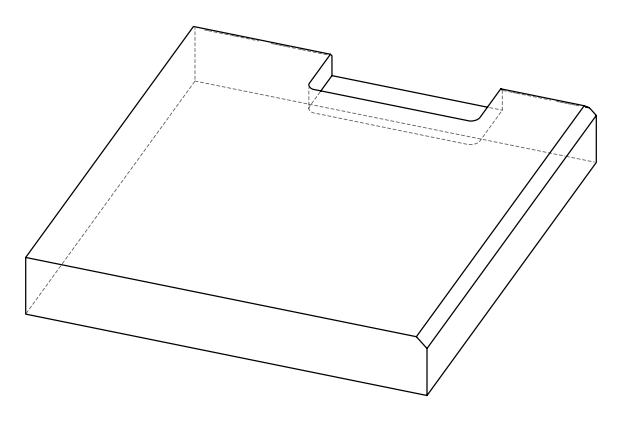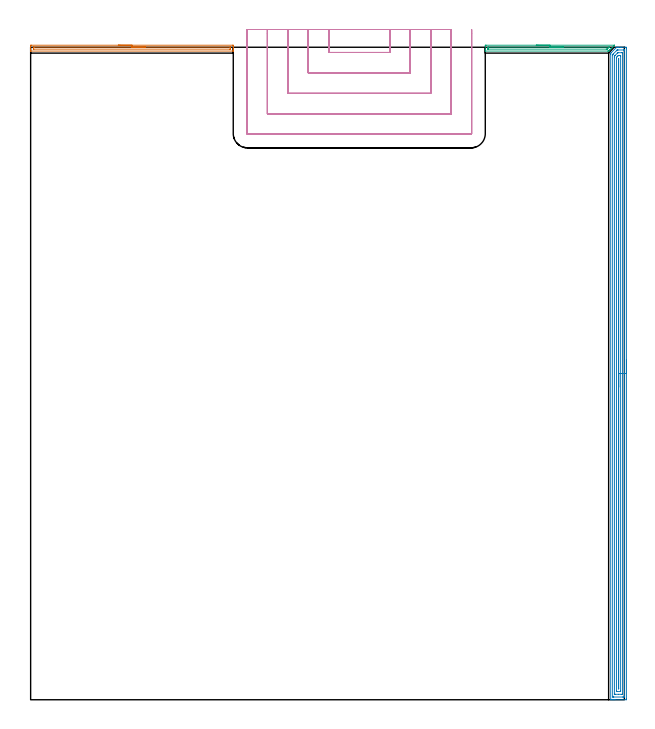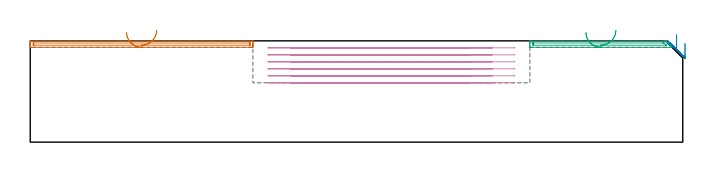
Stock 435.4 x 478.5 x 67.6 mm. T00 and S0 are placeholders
(PLAN: 4 operations, 1 tool changes, 45.8 min)
(1 AREA_MILL | FG_CHAMFER_SURFACE | UGT0205_001 | 2.54 min | 1402 mm3)
(2 AREA_MILL_1 | FG_CHAMFER_SURFACE_1 | UGT0205_001 | 19.27 min | 31634 mm3)
(3 AREA_MILL_2 | FG_CHAMFER_SURFACE_2 | UGT0205_001 | 1.65 min | 883 mm3)
(4 MILL_SLOT | SLOT_PARTIAL_RECTANGULAR | UGT0201_136 | Follow Part, ap 5, ae 75% | 22.38 min | 380551 mm3)
(TOOL UGT0205_001 | Chamfer Mill 20 x 3 x 45 deg. | D20 FL50 Z2)
(TOOL UGT0201_136 | Carbide End Mill 20.0 | D20 FL30 Z4)
(OP 1 AREA_MILL)
G17 G21 G94 G90
T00 M6
G54
G17 G0 G90 X64.3 Y480. S1061 M3
G43 Z77.6 H0
Z73.3
G94 G1 X64.338 Z72.428 F250.
X64.452 Z71.563
X64.641 Z70.712
X64.903 Z69.88
X65.237 Z69.074
X65.64 Z68.3
X66.108 Z67.564
X66.64 Z66.872
X67.229 Z66.229
X67.872 Z65.64
X68.564 Z65.108
X69.3 Z64.64
X70.074 Z64.237
X70.88 Z63.903
X71.712 Z63.641
X72.563 Z63.452
X73.428 Z63.338
X74.3 Z63.3
X147.985
X148.383 Y479.996 Z63.301
X148.59 Y479.991 Z63.304
X148.6 Y479.605 Z63.69
Y479.332 Z63.963
Y478.727 Z64.567
Y478.181 Z65.115
Y477.85 Z65.446
Y477.304 Z65.992
Y476.973 Z66.322
Y476.31 Z66.989
Y475.998 Z67.301
X148.598 Y475.847 Z67.445
X148.59 Y475.702 Z67.588
X148.431 Y475.7 Z67.6
X0.169
X0.01 Y475.702 Z67.588
X0.002 Y475.847 Z67.445
X0. Y475.998 Z67.301
Y476.31 Z66.989
Y476.973 Z66.322
Y478.181 Z65.116
Y478.727 Z64.567
Y479.332 Z63.963
X0.003 Y479.605 Z63.69
X0.01 Y479.991 Z63.304
X0.217 Y479.996 Z63.301
X0.615 Y480. Z63.3
X74.3
Y478.586 Z64.714
X146.198 Y478.585 Z64.715
X146.344 Y478.584 Z64.716
X146.552 Y478.579 Z64.721
X146.591 Y478.574 Z64.726
X146.595 Y478.546 Z64.754
X146.598 Y478.515 Z64.785
X146.6 Y478.333 Z64.967
Y477.456 Z65.844
X146.599 Y477.324 Z65.976
X146.597 Y477.219 Z66.081
X146.592 Y477.15 Z66.15
X146.587 Y477.121 Z66.179
X146.572 Y477.119 Z66.181
X146.198 Y477.115 Z66.185
X146.054 Y477.114 Z66.186
X2.401 Y477.115 Z66.185
X2.256 Y477.116 Z66.184
X2.048 Y477.121 Z66.179
X2.009 Y477.126 Z66.174
X2.005 Y477.154 Z66.146
X2.002 Y477.185 Z66.115
X2. Y477.367 Z65.933
Y478.244 Z65.056
X2.001 Y478.376 Z64.924
X2.003 Y478.481 Z64.819
X2.008 Y478.551 Z64.749
X2.013 Y478.58 Z64.72
X2.028 Y478.581 Z64.719
X2.401 Y478.585 Z64.715
X2.546 Y478.586 Z64.714
X74.3
X75.172 Z64.752
X76.036 Z64.866
X76.888 Z65.055
X77.72 Z65.317
X78.526 Z65.651
X79.3 Z66.054
X80.036 Z66.523
X80.728 Z67.054
X81.371 Z67.643
X81.96 Z68.286
X82.491 Z68.978
X82.96 Z69.714
X83.363 Z70.488
X83.697 Z71.294
X83.959 Z72.126
X84.148 Z72.978
X84.262 Z73.843
X84.3 Z74.714
G0 Z77.6
M5
M2
(OP 2 AREA_MILL_1)
G17 G21 G94 G90
T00 M6
G54
G17 G0 G90 X436.9 Y249.25 S1061 M3
G43 Z77.6 H0
Z66.1
G94 G1 Y249.212 Z65.228 F250.
Y249.098 Z64.363
Y248.909 Z63.512
Y248.647 Z62.68
Y248.313 Z61.874
Y247.91 Z61.1
Y247.442 Z60.364
Y246.91 Z59.672
Y246.321 Z59.029
Y245.678 Z58.44
Y244.986 Z57.908
Y244.25 Z57.44
Y243.476 Z57.037
Y242.67 Z56.703
Y241.838 Z56.441
Y240.986 Z56.252
Y240.122 Z56.138
Y239.25 Z56.1
Y0.623
X436.896 Y0.19 Z56.103
X436.892 Y0.01 Z56.106
X436.708 Y0. Z56.289
X428.504 Z64.49
X427.971 Z65.026
X427.622 Z65.374
X427.089 Z65.908
X426.74 Z66.255
X425.762 Z67.237
X425.407 Z67.584
X425.402 Y0.007 Z67.588
X425.4 Y0.176 Z67.6
Y473.408
X425.406 Y474.202 Z67.591
X425.502 Y474.302 Z67.495
X425.858 Y474.659 Z67.14
X429.386 Y478.188 Z63.61
X429.522 Y478.323 Z63.475
X429.657 Y478.461 Z63.333
X429.697 Y478.49 Z63.292
X429.734 Y478.5 Z63.256
X430.129 Z62.87
X430.453 Z62.546
X431.15 Z61.845
X432.38 Z60.617
X432.914 Z60.081
X433.529 Z59.466
X436.175 Z56.822
X436.442 Y478.497 Z56.555
X436.892 Y478.49 Z56.106
X436.895 Y478.336 Z56.103
X436.899 Y477.877 Z56.101
X436.9 Y477.412 Z56.1
Y239.25
X435.486 Z57.514
X435.485 Y2.486 Z57.515
Y2.411
X435.479 Y2.011 Z57.521
X435.081 Y2.003 Z57.919
X434.678 Y2.001 Z58.322
X434.201 Y2. Z58.799
X427.622 Y2.001 Z65.378
X427.143 Y2.003 Z65.857
X426.919 Y2.01 Z66.081
X426.821 Y2.035 Z66.179
X426.815 Y2.335 Z66.185
Y2.411
X426.814 Y472.514 Z66.186
X426.818 Y472.924 Z66.182
X426.821 Y473.127 Z66.179
X426.829 Y473.167 Z66.171
X426.852 Y473.195 Z66.148
X426.899 Y473.247 Z66.101
X427.058 Y473.408 Z65.942
X427.342 Y473.692 Z65.658
X429.561 Y475.912 Z63.439
X429.739 Y476.089 Z63.261
X430.008 Y476.352 Z62.992
X430.097 Y476.435 Z62.903
X430.169 Y476.49 Z62.831
X430.268 Y476.493 Z62.732
X430.745 Y476.499 Z62.255
X434.678 Z58.322
X435.157 Y476.497 Z57.843
X435.381 Y476.49 Z57.619
X435.479 Y476.465 Z57.521
X435.485 Y476.165 Z57.515
Y476.089
X435.486 Y239.25 Z57.514
X434.072 Z58.928
X434.071 Y4.198 Z58.929
X434.07 Y4.059 Z58.93
X434.067 Y4.025 Z58.933
X434.065 Y4.014 Z58.935
X434.055 Y4.01 Z58.945
X433.989 Y4.003 Z59.011
X433.796 Y4.001 Z59.204
X433.11 Y4. Z59.89
X431.15 Z61.85
X428.7 Z64.3
X428.504 Y4.002 Z64.496
X428.309 Y4.006 Z64.691
X428.254 Y4.01 Z64.746
X428.235 Y4.016 Z64.765
X428.233 Y4.032 Z64.767
X428.23 Y4.105 Z64.77
X428.229 Y4.198 Z64.771
X428.228 Y4.478 Z64.772
X428.229 Y471.006 Z64.771
X428.232 Y471.62 Z64.768
X428.235 Y471.893 Z64.765
X428.252 Y472.141 Z64.748
X428.504 Y472.403 Z64.496
X428.559 Y472.459 Z64.441
X430.401 Y474.302 Z62.599
X430.555 Y474.447 Z62.445
X430.584 Y474.473 Z62.416
X430.629 Y474.49 Z62.371
X430.759 Y474.495 Z62.241
X430.955 Y474.499 Z62.045
X433.6 Y474.5 Z59.4
X433.796 Y474.498 Z59.204
X433.991 Y474.494 Z59.009
X434.046 Y474.49 Z58.954
X434.065 Y474.485 Z58.935
X434.067 Y474.468 Z58.933
X434.07 Y474.395 Z58.93
X434.071 Y474.302 Z58.929
X434.072 Y474.022 Z58.928
Y239.25
X432.657 Z60.343
Y6.88
X432.655 Y6.249 Z60.345
X432.65 Y6.036 Z60.35
X432.649 Y6.01 Z60.351
X432.628 Y6.007 Z60.372
X432.574 Y6.003 Z60.426
X432.466 Y6.001 Z60.534
X429.832 Z63.168
X429.727 Y6.003 Z63.273
X429.675 Y6.006 Z63.325
X429.653 Y6.01 Z63.347
X429.65 Y6.022 Z63.35
X429.647 Y6.134 Z63.353
X429.643 Y6.619 Z63.357
Y470.466
X429.644 Y470.727 Z63.356
X429.648 Y471.043 Z63.352
X429.65 Y471.079 Z63.35
X429.665 Y471.105 Z63.335
X429.706 Y471.151 Z63.294
X429.776 Y471.225 Z63.224
X430.169 Y471.62 Z62.831
X430.268 Y471.72 Z62.732
X430.663 Y472.114 Z62.337
X430.827 Y472.275 Z62.173
X430.958 Y472.402 Z62.042
X431.045 Y472.484 Z61.955
X431.15 Y472.498 Z61.85
X431.165 Y472.499 Z61.835
X432.032 Y472.5 Z60.968
X432.468 Y472.499 Z60.532
X432.573 Y472.497 Z60.427
X432.625 Y472.494 Z60.375
X432.647 Y472.49 Z60.353
X432.651 Y472.478 Z60.349
X432.653 Y472.366 Z60.347
X432.657 Y471.881 Z60.343
Y239.25
X431.243 Z61.757
Y8.573
X431.241 Y8.478 Z61.759
X431.236 Y8.29 Z61.764
X431.226 Y8.01 Z61.774
X431.15 Z61.85
X431.064 Y8.016 Z61.936
X431.057 Y8.667 Z61.943
Y469.034
X431.058 Y469.833 Z61.942
X431.059 Y469.925 Z61.941
X431.064 Y470.02 Z61.936
X431.07 Y470.06 Z61.93
X431.09 Y470.084 Z61.91
X431.15 Y470.147 Z61.85
X431.205 Y470.198 Z61.795
X431.236 Y470.224 Z61.764
X431.243 Y469.833 Z61.757
Y239.25
Y238.378 Z61.795
Y237.514 Z61.909
Y236.662 Z62.098
Y235.83 Z62.36
Y235.024 Z62.694
Y234.25 Z63.097
Y233.514 Z63.565
Y232.822 Z64.096
Y232.179 Z64.686
Y231.59 Z65.329
Y231.058 Z66.021
Y230.59 Z66.757
Y230.187 Z67.531
Y229.853 Z68.337
Y229.591 Z69.169
Y229.402 Z70.02
Y229.288 Z70.885
Y229.25 Z71.757
G0 Z77.6
M5
M2
(OP 3 AREA_MILL_2)
G17 G21 G94 G90
T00 M6
G54
G17 G0 G90 X370.8 Y480. S1061 M3
G43 Z77.6 H0
Z73.3
G94 G1 X370.838 Z72.428 F250.
X370.952 Z71.563
X371.141 Z70.712
X371.403 Z69.88
X371.737 Z69.074
X372.14 Z68.3
X372.608 Z67.564
X373.14 Z66.872
X373.729 Z66.229
X374.372 Z65.64
X375.064 Z65.108
X375.8 Z64.64
X376.574 Z64.237
X377.38 Z63.903
X378.212 Z63.641
X379.063 Z63.452
X379.928 Z63.338
X380.8 Z63.3
X427.973
X428.169 Y479.996 Z63.303
X428.183 Y479.994 Z63.304
X428.112 Y479.911 Z63.388
X427.904 Y479.703 Z63.595
X427.806 Y479.605 Z63.693
X427.607 Y479.407 Z63.893
X427.528 Y479.328 Z63.972
X427.368 Y479.166 Z64.131
X427.31 Y479.109 Z64.189
X426.687 Y478.487 Z64.813
X426.49 Y478.289 Z65.008
X425.85 Y477.65 Z65.65
X425.613 Y477.411 Z65.885
X425.013 Y476.813 Z66.487
X424.932 Y476.732 Z66.567
X424.736 Y476.534 Z66.762
X424.206 Y476.006 Z67.293
X424.041 Y475.84 Z67.458
X423.905 Y475.704 Z67.59
X423.149 Y475.7 Z67.6
X333.547
X333.41 Y475.702 Z67.589
X333.402 Y475.828 Z67.464
X333.4 Y475.961 Z67.338
Y476.393 Z66.906
Y476.973 Z66.322
Y479.017 Z64.28
X333.405 Y479.605 Z63.69
X333.41 Y479.991 Z63.304
X333.596 Y479.996 Z63.301
X333.993 Y480. Z63.3
X380.8
Y478.586 Z64.714
X424.185 Y478.585 Z64.715
X424.278 Y478.582 Z64.718
X424.315 Y478.579 Z64.721
X424.314 Y478.576 Z64.724
X424.258 Y478.513 Z64.787
X424.129 Y478.38 Z64.92
X424.041 Y478.29 Z65.01
X423.819 Y478.068 Z65.232
X423.149 Y477.399 Z65.901
X422.933 Y477.185 Z66.115
X422.885 Y477.142 Z66.158
X422.86 Y477.121 Z66.179
X422.818 Y477.119 Z66.181
X422.631 Y477.116 Z66.184
X422.258 Y477.114 Z66.186
X422.114
X335.631 Y477.115 Z66.185
X335.434 Y477.119 Z66.181
X335.415 Y477.121 Z66.179
X335.409 Y477.131 Z66.169
X335.403 Y477.156 Z66.144
X335.401 Y477.181 Z66.119
X335.4 Y477.343 Z65.957
X335.401 Y477.85 Z65.45
X335.403 Y478.217 Z65.083
X335.412 Y478.579 Z64.721
X335.776 Y478.584 Z64.716
X335.921 Y478.585 Z64.715
X380.8 Y478.586 Z64.714
X381.672 Z64.752
X382.536 Z64.866
X383.388 Z65.055
X384.22 Z65.317
X385.026 Z65.651
X385.8 Z66.054
X386.536 Z66.523
X387.228 Z67.054
X387.871 Z67.643
X388.46 Z68.286
X388.991 Z68.978
X389.46 Z69.714
X389.863 Z70.488
X390.197 Z71.294
X390.459 Z72.126
X390.648 Z72.978
X390.762 Z73.843
X390.8 Z74.714
G0 Z77.6
M5
M2
(OP 4 MILL_SLOT)
G17 G21 G94 G90
T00 M6
G54
G17 G0 G90 X218.6 Y491.5 S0 M3
G43 Z77.6 H0
Z62.933
G94 G1 Y488.5 F250.
Y474.7 F500.
X263.4
Y488.5
Y491.5 F250.
X203.6
Y488.5
Y459.7 F500.
X278.4
Y488.5
Y491.5 F250.
X188.6
Y488.5
Y444.7 F500.
X293.4
Y488.5
Y491.5 F250.
X173.6
Y488.5
Y429.7 F500.
X308.4
Y488.5
Y491.5 F250.
X158.6
Y488.5
Y415.2 F500.
G3 X159.1 Y414.7 R0.5
G1 X322.9
G3 X323.4 Y415.2 R0.5
G1 Y488.5
Y491.5 F250.
G0 X218.6 Z58.267
G1 Y488.5
Y474.7 F500.
X263.4
Y488.5
Y491.5 F250.
X203.6
Y488.5
Y459.7 F500.
X278.4
Y488.5
Y491.5 F250.
X188.6
Y488.5
Y444.7 F500.
X293.4
Y488.5
Y491.5 F250.
X173.6
Y488.5
Y429.7 F500.
X308.4
Y488.5
Y491.5 F250.
X158.6
Y488.5
Y415.2 F500.
G3 X159.1 Y414.7 R0.5
G1 X322.9
G3 X323.4 Y415.2 R0.5
G1 Y488.5
Y491.5 F250.
G0 X218.6 Z53.6
G1 Y488.5
Y474.7 F500.
X263.4
Y488.5
Y491.5 F250.
X203.6
Y488.5
Y459.7 F500.
X278.4
Y488.5
Y491.5 F250.
X188.6
Y488.5
Y444.7 F500.
X293.4
Y488.5
Y491.5 F250.
X173.6
Y488.5
Y429.7 F500.
X308.4
Y488.5
Y491.5 F250.
X158.6
Y488.5
Y415.2 F500.
G3 X159.1 Y414.7 R0.5
G1 X322.9
G3 X323.4 Y415.2 R0.5
G1 Y488.5
Y491.5 F250.
G0 X218.6 Z48.933
G1 Y488.5
Y474.7 F500.
X263.4
Y488.5
Y491.5 F250.
X203.6
Y488.5
Y459.7 F500.
X278.4
Y488.5
Y491.5 F250.
X188.6
Y488.5
Y444.7 F500.
X293.4
Y488.5
Y491.5 F250.
X173.6
Y488.5
Y429.7 F500.
X308.4
Y488.5
Y491.5 F250.
X158.6
Y488.5
Y415.2 F500.
G3 X159.1 Y414.7 R0.5
G1 X322.9
G3 X323.4 Y415.2 R0.5
G1 Y488.5
Y491.5 F250.
G0 X218.6 Z44.267
G1 Y488.5
Y474.7 F500.
X263.4
Y488.5
Y491.5 F250.
X203.6
Y488.5
Y459.7 F500.
X278.4
Y488.5
Y491.5 F250.
X188.6
Y488.5
Y444.7 F500.
X293.4
Y488.5
Y491.5 F250.
X173.6
Y488.5
Y429.7 F500.
X308.4
Y488.5
Y491.5 F250.
X158.6
Y488.5
Y415.2 F500.
G3 X159.1 Y414.7 R0.5
G1 X322.9
G3 X323.4 Y415.2 R0.5
G1 Y488.5
Y491.5 F250.
G0 X218.6 Z39.6
G1 Y488.5
Y474.7 F500.
X263.4
Y488.5
Y491.5 F250.
X203.6
Y488.5
Y459.7 F500.
X278.4
Y488.5
Y491.5 F250.
X188.6
Y488.5
Y444.7 F500.
X293.4
Y488.5
Y491.5 F250.
X173.6
Y488.5
Y429.7 F500.
X308.4
Y488.5
Y491.5 F250.
X158.6
Y488.5
Y415.2 F500.
G3 X159.1 Y414.7 R0.5
G1 X322.9
G3 X323.4 Y415.2 R0.5
G1 Y488.5
Y491.5 F250.
G0 Z77.6
M5
M2
